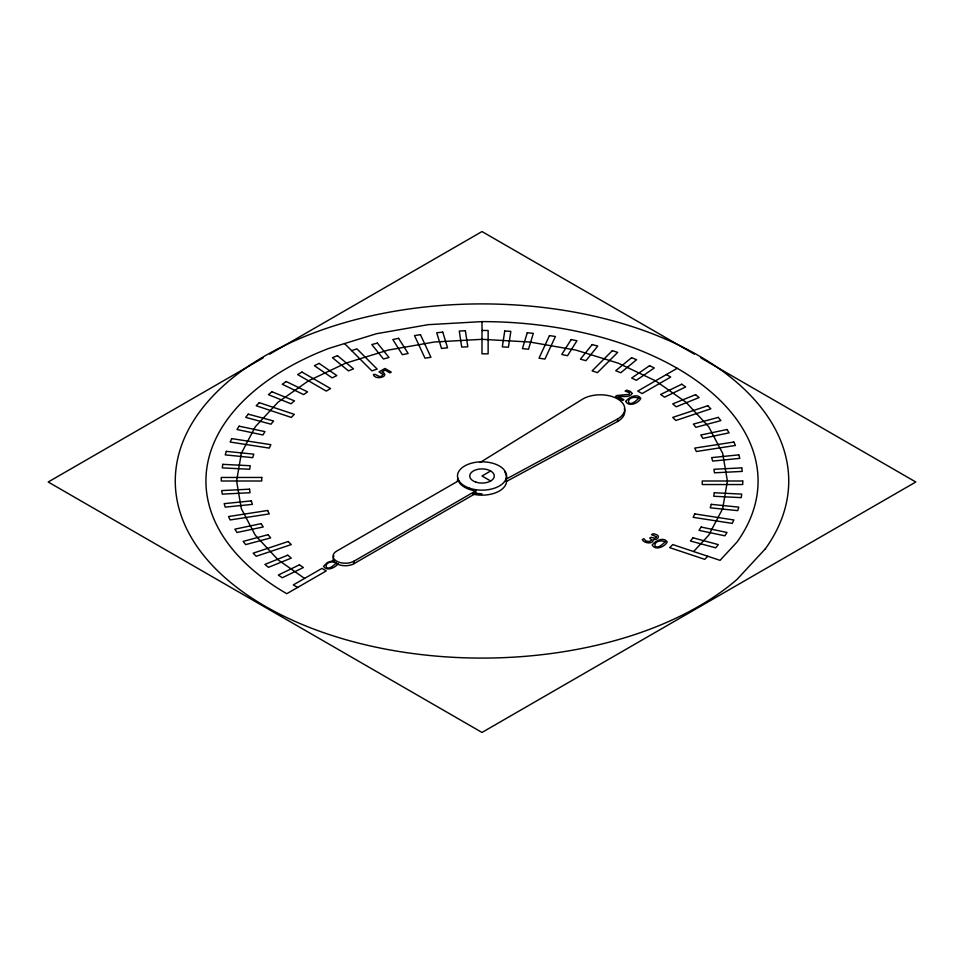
<?xml version="1.0" encoding="UTF-8"?>
<svg xmlns="http://www.w3.org/2000/svg" width="964" height="964" viewBox="0 0 964 964"><rect width="100%" height="100%" fill="white"/><g stroke="black" fill="none" stroke-linecap="round" stroke-linejoin="round"><path stroke-width="1.45" d="M624.323 408.712A24.534 14.171 0 0 1 617.611 421.485L506.233 481.566L506.534 477.24A24.534 14.171 0 0 0 504.666 471.818M338.268 563.699C335.255 567.663 326.82 571.797 323.518 566.35L327.278 562.566L333.881 560.385M693.61 551.529L708.721 535.213L722.675 508.643L727.398 481L722.675 453.357L708.721 426.775L686.043 402.289L655.52 380.816L618.334 363.199L575.906 350.101L529.875 342.039L482 339.316L434.125 342.039L388.094 350.101L345.666 363.199L308.48 380.816L277.957 402.289L255.279 426.775L241.325 453.357L236.602 481L241.325 508.643L255.279 535.213L277.957 559.71L304.564 578.424M707.805 556.264L704.732 559.337L669.679 547.648L672.739 544.576L720.06 560.349L737.05 541.997A276.065 159.385 0 0 0 482 321.614L428.137 324.675L376.358 333.749L328.628 348.474A276.065 159.385 0 0 0 286.79 593.704L326.254 570.917L321.916 568.411L293.297 584.931L297.635 587.438M480.12 462.467L582.907 398.951A24.534 14.171 0 0 1 617.611 398.951A24.534 14.171 0 0 1 617.611 418.991L617.611 421.485M263.148 357.897L48.2 482L482 732.447L915.8 482L700.852 357.897M269.655 354.137L482 231.553L694.345 354.137M458.9 480.566L336.641 551.143A12.267 7.085 0 0 0 336.641 561.168A12.267 7.085 0 0 0 353.993 561.168L475.734 490.881L475.734 493.387L353.993 563.675A12.267 7.085 0 0 1 340.617 565.205A12.267 7.085 0 0 1 333.038 558.662M490.676 470.974L482 475.987L490.676 481M677.21 368.296L637.746 391.083L642.084 393.589L670.703 377.057L666.365 374.55M506.233 479.06L617.611 418.991M351.631 350.631L356.945 348.86L377.189 369.104L371.875 370.875L344.558 343.558M482 330.471L488.133 330.471L488.133 353.836L482 353.836L482 321.614M482 493.917L473.649 493.014M475.734 490.881L472.613 490.327A24.534 14.171 0 0 1 459.334 482.663L458.382 480.855M353.993 561.168L353.993 563.675M333.279 557.276A12.267 7.085 0 0 1 333.978 555.951M506.534 481A24.534 14.171 0 0 1 472.613 494.086M457.466 481A24.534 14.171 0 0 1 457.936 478.228M336.436 562.747C323.338 576.629 322.048 558.168 336.436 562.747M382.937 374.442C380.467 379.973 375.876 372.827 373.381 374.598C375.526 380.961 390.89 376.117 382.033 371.863L385.094 370.092L389.926 372.887L391.276 372.104L384.949 368.453L379.021 371.875L382.937 374.442M638.843 398.156C625.744 412.026 624.443 393.577 638.843 398.156M665.244 541.72C652.146 555.589 650.845 537.141 665.244 541.72M656.472 536.767L654.833 538.225L651.025 537.297L649.736 538.045L651.736 539.985L649.543 541.527L645.94 541.045L643.892 538.707L642.253 539.647C644.072 543.503 653.303 544.527 653.267 539.563C657.303 540.382 662.509 535.237 653.158 533.719L651.519 534.659L656.472 536.767M632.107 393.408C629.805 398.168 622.455 395.939 618.249 396.481L623.913 399.747L622.587 400.518L615.478 396.409L617.093 395.469L629.046 394.409L629.649 392.685L625.142 391.107L626.781 390.155L630.432 391.456L632.107 393.408M222.792 464.347L222.262 467.877L249.712 469.263L250.242 465.733L222.792 464.347M504.726 331.038L502.328 346.883L508.438 347.197L510.836 331.351L504.726 331.038M714.288 492.737L713.758 496.255L741.208 497.641L741.738 494.122L714.288 492.737M626.058 401.084L625.913 401.759C629.251 407.242 638.578 403.073 640.819 398.433C637.517 392.963 629.058 397.132 626.058 401.084M652.459 544.648L652.315 545.323C655.641 550.806 664.979 546.636 667.221 541.997C663.919 536.526 655.46 540.696 652.459 544.648M226.299 451.369L225.227 454.863L252.713 457.659L253.785 454.164L226.299 451.369M527.272 332.749L522.428 348.619L528.477 349.233L533.321 333.363L527.272 332.749M711.287 504.341L710.215 507.823L737.701 510.631L738.773 507.136L711.287 504.341M231.746 438.62L230.155 442.042L269.257 448.091L270.848 444.669L231.746 438.62M549.48 335.593L539.009 358.174L544.925 359.09L555.409 336.508L549.48 335.593M694.743 513.908L693.152 517.331L732.254 523.38L733.845 519.957L694.743 513.908M239.096 426.184L236.987 429.51L262.883 434.957L264.98 431.631L239.096 426.184M571.17 339.545L561.747 354.499L567.519 355.704L576.942 340.75L571.17 339.545M701.117 527.043L699.021 530.369L724.904 535.815L727.013 532.477L701.117 527.043M248.29 414.171L245.7 417.376L270.992 424.196L273.583 420.979L248.29 414.171M592.185 344.57L580.4 359.174L585.955 360.669L597.752 346.064L592.185 344.57M693.008 537.804L690.417 541.021L715.71 547.829L718.301 544.612L693.008 537.804M765.392 548.769L737.05 579.388A306.745 177.099 0 0 1 216.358 569.543A306.745 177.099 0 0 1 461.937 304.287A306.745 177.099 0 0 1 765.392 548.769M259.268 402.663L256.195 405.736L291.261 417.412L294.321 414.351L259.268 402.663M612.369 350.631L592.125 370.875L597.439 372.646L617.683 352.402L612.369 350.631M271.944 391.758L268.426 394.662L290.995 403.783L294.514 400.879L271.944 391.758M631.553 357.692L615.743 370.718L620.768 372.755L636.577 359.717L631.553 357.692M286.212 381.527L282.271 384.238L303.648 394.601L307.588 391.878L286.212 381.527M649.591 365.681L631.661 378.033L636.361 380.31L654.291 367.959L649.591 365.681M301.973 372.056L297.635 374.55L326.254 391.083L330.592 388.576L301.973 372.056M319.108 363.404L314.409 365.681L332.122 377.876L336.822 375.599L319.108 363.404M299.43 564.82L278.319 575.05L282.271 577.761L303.383 567.531L299.43 564.82M681.729 384.238L660.617 394.469L664.57 397.18L685.681 386.95L681.729 384.238M337.472 355.656L332.447 357.692L348.462 370.887L353.487 368.863L337.472 355.656M287.766 555.192L264.907 564.434L268.426 567.338L291.285 558.096L287.766 555.192M695.574 394.662L672.715 403.904L676.234 406.796L699.093 397.554L695.574 394.662M288.188 541.515L253.134 553.191L256.195 556.264L291.261 544.576L288.188 541.515M707.805 405.736L672.739 417.412L675.812 420.485L710.866 408.796L707.805 405.736M377.37 343.076L371.815 344.57L383.455 358.994L389.01 357.487L377.37 343.076M268.076 534.683L243.109 541.407L245.7 544.612L270.667 537.888L268.076 534.683M718.301 417.376L693.333 424.1L695.924 427.317L720.891 420.593L718.301 417.376M398.59 338.328L392.83 339.545L402.374 354.692L408.134 353.475L398.59 338.328M261.123 523.645L234.891 529.152L236.987 532.477L263.22 526.971L261.123 523.645M727.013 429.51L700.78 435.029L702.876 438.355L729.109 432.836L727.013 429.51M420.449 334.677L414.52 335.593L424.991 358.174L430.92 357.258L420.449 334.677M267.667 510.486L228.564 516.535L230.155 519.957L269.257 513.908L267.667 510.486M733.845 442.042L694.743 448.091L696.333 451.514L735.436 445.464L733.845 442.042M442.765 332.134L436.728 332.749L441.512 348.426L447.549 347.811L442.765 332.134M251.303 500.882L224.166 503.654L225.227 507.136L252.363 504.377L251.303 500.882M738.773 454.863L711.637 457.623L712.697 461.105L739.834 458.346L738.773 454.863M465.383 330.736L459.274 331.038L461.708 347.088L467.817 346.787L465.383 330.736M249.531 489.182L221.72 490.592L222.262 494.122L250.062 492.712L249.531 489.182M741.738 467.877L713.938 469.287L714.469 472.806L742.28 471.408L741.738 467.877M261.75 477.457L221.274 477.457L221.274 481L261.75 481L261.75 477.457M742.726 481L702.25 481L702.25 484.543L742.726 484.543L742.726 481M475.867 482.121A12.267 7.085 0 0 0 494.267 475.987A12.267 7.085 0 0 0 475.867 469.854A12.267 7.085 0 0 0 475.867 482.121M469.733 488.254A24.534 14.171 0 0 0 506.534 475.987A24.534 14.171 0 0 0 469.733 463.72A24.534 14.171 0 0 0 469.733 488.254"/></g></svg>
